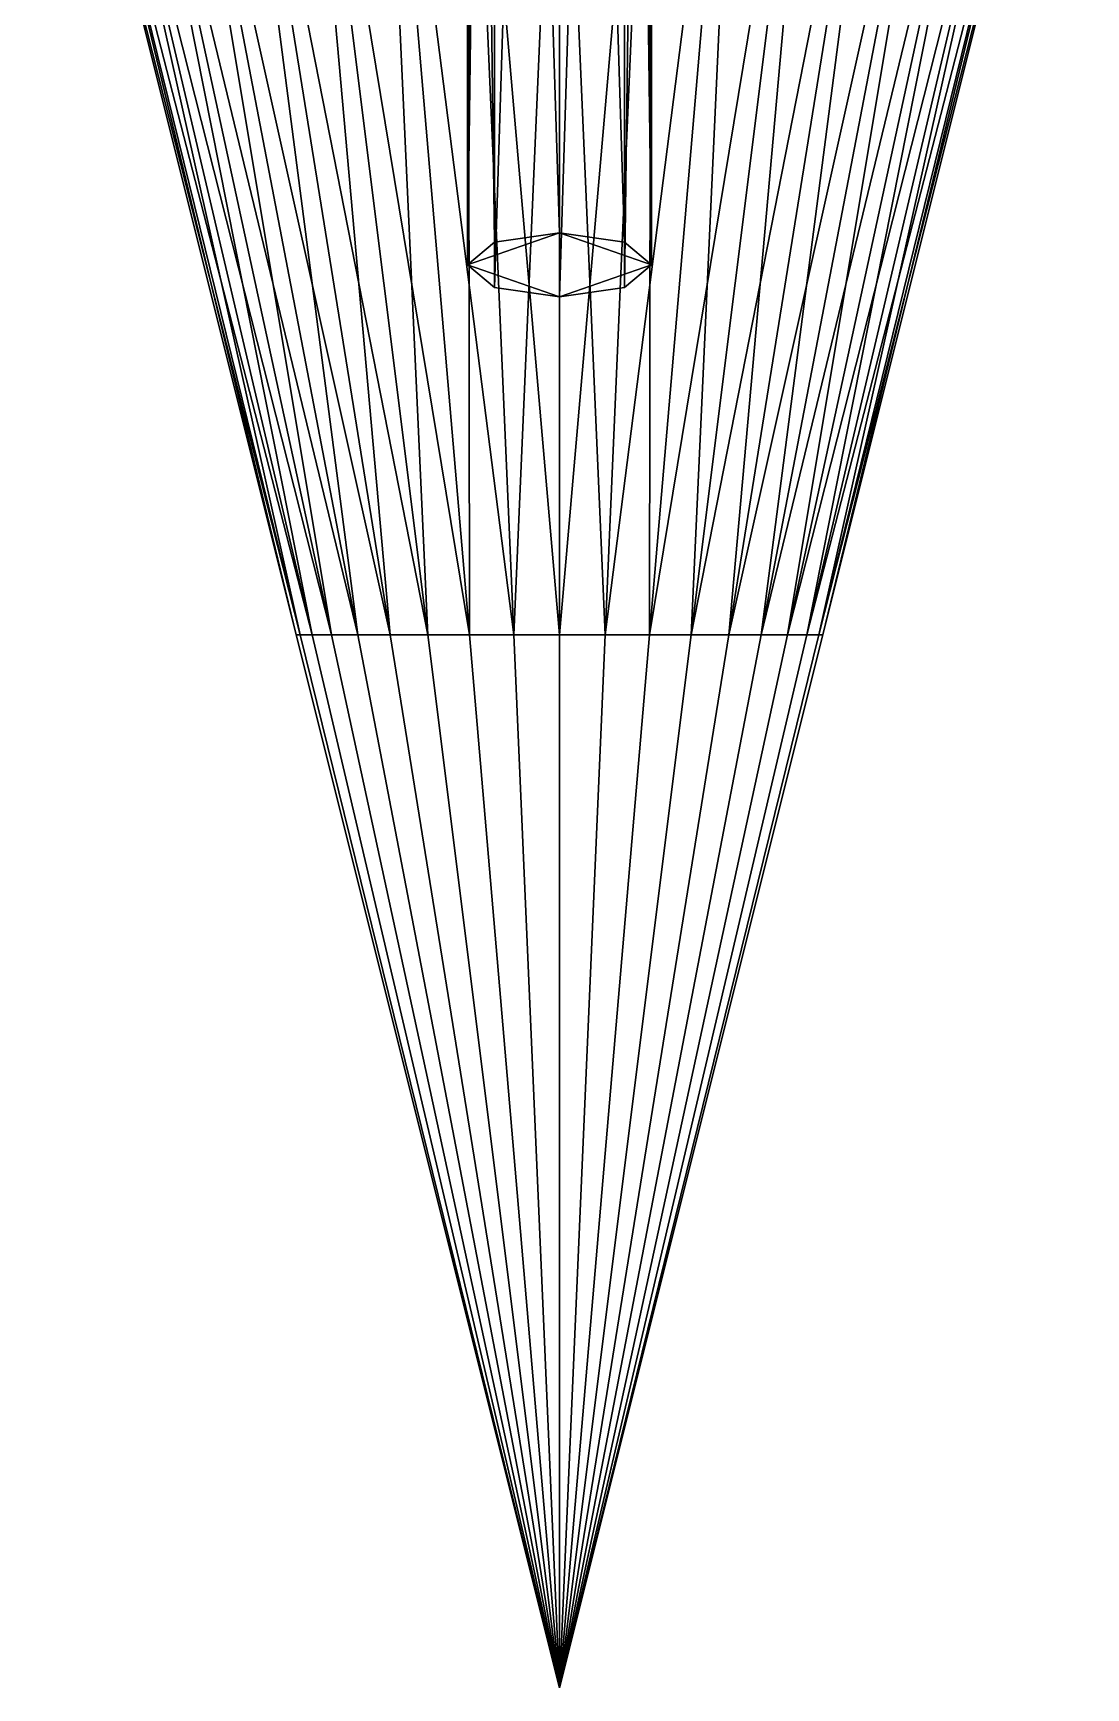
# Model space of a CAD drawing. Header units: metres. Extents: x -3.29 to 3.29, y -2.55 to 0.9.
# Drawn here: x -0.3 to 0.3, y -2.551 to -1.608 of the extents above; entities that cross this region are included whole.
import ezdxf

# ---------------------------------------------------------------- set-up
doc = ezdxf.new("R2010")
doc.units = ezdxf.units.M

msp = doc.modelspace()

# ---------------------------------------------------------------- linework, layer by layer
at = {"layer": 'Cone'}
for points in [[(-0.15, -1.951, 0), (-0.3, -1.351, 0), (-0.29544, -1.351, 0.03126)], [(-0.14772, -1.951, -0.01563), (-0.3, -1.351, 0), (-0.15, -1.951, 0)], [(-0.14772, -1.951, -0.01563), (-0.29544, -1.351, -0.03126), (-0.3, -1.351, 0)], [(-0.14772, -1.951, 0.01563), (-0.29544, -1.351, 0.03126), (-0.28191, -1.351, 0.06156)], [(-0.15, -1.951, 0), (-0.29544, -1.351, 0.03126), (-0.14772, -1.951, 0.01563)], [(-0.14095, -1.951, -0.03078), (-0.29544, -1.351, -0.03126), (-0.14772, -1.951, -0.01563)], [(-0.14095, -1.951, -0.03078), (-0.28191, -1.351, -0.06156), (-0.29544, -1.351, -0.03126)], [(-0.14095, -1.951, 0.03078), (-0.28191, -1.351, 0.06156), (-0.25981, -1.351, 0.09)], [(-0.14772, -1.951, 0.01563), (-0.28191, -1.351, 0.06156), (-0.14095, -1.951, 0.03078)], [(-0.1299, -1.951, -0.045), (-0.28191, -1.351, -0.06156), (-0.14095, -1.951, -0.03078)], [(-0.1299, -1.951, -0.045), (-0.25981, -1.351, -0.09), (-0.28191, -1.351, -0.06156)], [(-0.1299, -1.951, 0.045), (-0.25981, -1.351, 0.09), (-0.22981, -1.351, 0.1157)], [(-0.14095, -1.951, 0.03078), (-0.25981, -1.351, 0.09), (-0.1299, -1.951, 0.045)], [(-0.11491, -1.951, -0.05785), (-0.25981, -1.351, -0.09), (-0.1299, -1.951, -0.045)], [(-0.11491, -1.951, -0.05785), (-0.22981, -1.351, -0.1157), (-0.25981, -1.351, -0.09)], [(-0.11491, -1.951, 0.05785), (-0.22981, -1.351, 0.1157), (-0.19284, -1.351, 0.13789)], [(-0.1299, -1.951, 0.045), (-0.22981, -1.351, 0.1157), (-0.11491, -1.951, 0.05785)], [(-0.09642, -1.951, -0.06894), (-0.22981, -1.351, -0.1157), (-0.11491, -1.951, -0.05785)], [(-0.09642, -1.951, -0.06894), (-0.19284, -1.351, -0.13789), (-0.22981, -1.351, -0.1157)], [(-0.09642, -1.951, 0.06894), (-0.19284, -1.351, 0.13789), (-0.15, -1.351, 0.15588)], [(-0.11491, -1.951, 0.05785), (-0.19284, -1.351, 0.13789), (-0.09642, -1.951, 0.06894)], [(-0.075, -1.951, -0.07794), (-0.19284, -1.351, -0.13789), (-0.09642, -1.951, -0.06894)], [(-0.075, -1.951, -0.07794), (-0.15, -1.351, -0.15588), (-0.19284, -1.351, -0.13789)], [(-0.075, -1.951, 0.07794), (-0.15, -1.351, 0.15588), (-0.10261, -1.351, 0.16914)], [(-0.09642, -1.951, 0.06894), (-0.15, -1.351, 0.15588), (-0.075, -1.951, 0.07794)], [(-0.0513, -1.951, -0.08457), (-0.15, -1.351, -0.15588), (-0.075, -1.951, -0.07794)], [(-0.0513, -1.951, -0.08457), (-0.10261, -1.351, -0.16914), (-0.15, -1.351, -0.15588)], [(-0.0513, -1.951, 0.08457), (-0.10261, -1.351, 0.16914), (-0.05209, -1.351, 0.17727)], [(-0.075, -1.951, 0.07794), (-0.10261, -1.351, 0.16914), (-0.0513, -1.951, 0.08457)], [(-0.02605, -1.951, -0.08863), (-0.10261, -1.351, -0.16914), (-0.0513, -1.951, -0.08457)], [(-0.02605, -1.951, -0.08863), (-0.05209, -1.351, -0.17727), (-0.10261, -1.351, -0.16914)], [(-0.02605, -1.951, 0.08863), (-0.05209, -1.351, 0.17727), (0, -1.351, 0.18)], [(-0.0513, -1.951, 0.08457), (-0.05209, -1.351, 0.17727), (-0.02605, -1.951, 0.08863)], [(0, -1.951, -0.09), (-0.05209, -1.351, -0.17727), (-0.02605, -1.951, -0.08863)], [(0, -1.951, -0.09), (0, -1.351, -0.18), (-0.05209, -1.351, -0.17727)], [(-0.02605, -1.951, 0.08863), (0, -1.351, 0.18), (0, -1.951, 0.09)], [(0.02605, -1.951, -0.08863), (0, -1.351, -0.18), (0, -1.951, -0.09)], [(0.02605, -1.951, -0.08863), (0.05209, -1.351, -0.17727), (0, -1.351, -0.18)], [(0, -1.951, 0.09), (0.05209, -1.351, 0.17727), (0.02605, -1.951, 0.08863)], [(0, -1.951, 0.09), (0, -1.351, 0.18), (0.05209, -1.351, 0.17727)], [(0.0513, -1.951, -0.08457), (0.05209, -1.351, -0.17727), (0.02605, -1.951, -0.08863)], [(0.02605, -1.951, 0.08863), (0.10261, -1.351, 0.16914), (0.0513, -1.951, 0.08457)], [(0.02605, -1.951, 0.08863), (0.05209, -1.351, 0.17727), (0.10261, -1.351, 0.16914)], [(0.0513, -1.951, -0.08457), (0.10261, -1.351, -0.16914), (0.05209, -1.351, -0.17727)], [(0.075, -1.951, -0.07794), (0.10261, -1.351, -0.16914), (0.0513, -1.951, -0.08457)], [(0.0513, -1.951, 0.08457), (0.15, -1.351, 0.15588), (0.075, -1.951, 0.07794)], [(0.0513, -1.951, 0.08457), (0.10261, -1.351, 0.16914), (0.15, -1.351, 0.15588)], [(0.075, -1.951, -0.07794), (0.15, -1.351, -0.15588), (0.10261, -1.351, -0.16914)], [(0.09642, -1.951, -0.06894), (0.15, -1.351, -0.15588), (0.075, -1.951, -0.07794)], [(0.075, -1.951, 0.07794), (0.19284, -1.351, 0.13789), (0.09642, -1.951, 0.06894)], [(0.075, -1.951, 0.07794), (0.15, -1.351, 0.15588), (0.19284, -1.351, 0.13789)], [(0.09642, -1.951, -0.06894), (0.19284, -1.351, -0.13789), (0.15, -1.351, -0.15588)], [(0.11491, -1.951, -0.05785), (0.19284, -1.351, -0.13789), (0.09642, -1.951, -0.06894)], [(0.09642, -1.951, 0.06894), (0.22981, -1.351, 0.1157), (0.11491, -1.951, 0.05785)], [(0.09642, -1.951, 0.06894), (0.19284, -1.351, 0.13789), (0.22981, -1.351, 0.1157)], [(0.11491, -1.951, -0.05785), (0.22981, -1.351, -0.1157), (0.19284, -1.351, -0.13789)], [(0.1299, -1.951, -0.045), (0.22981, -1.351, -0.1157), (0.11491, -1.951, -0.05785)], [(0.11491, -1.951, 0.05785), (0.25981, -1.351, 0.09), (0.1299, -1.951, 0.045)], [(0.11491, -1.951, 0.05785), (0.22981, -1.351, 0.1157), (0.25981, -1.351, 0.09)], [(0.1299, -1.951, -0.045), (0.25981, -1.351, -0.09), (0.22981, -1.351, -0.1157)], [(0.14095, -1.951, -0.03078), (0.25981, -1.351, -0.09), (0.1299, -1.951, -0.045)], [(0.1299, -1.951, 0.045), (0.28191, -1.351, 0.06156), (0.14095, -1.951, 0.03078)], [(0.1299, -1.951, 0.045), (0.25981, -1.351, 0.09), (0.28191, -1.351, 0.06156)], [(0.14095, -1.951, -0.03078), (0.28191, -1.351, -0.06156), (0.25981, -1.351, -0.09)], [(0.14772, -1.951, -0.01563), (0.28191, -1.351, -0.06156), (0.14095, -1.951, -0.03078)], [(0.14095, -1.951, 0.03078), (0.29544, -1.351, 0.03126), (0.14772, -1.951, 0.01563)], [(0.14095, -1.951, 0.03078), (0.28191, -1.351, 0.06156), (0.29544, -1.351, 0.03126)], [(0.14772, -1.951, -0.01563), (0.29544, -1.351, -0.03126), (0.28191, -1.351, -0.06156)], [(0.15, -1.951, 0), (0.29544, -1.351, -0.03126), (0.14772, -1.951, -0.01563)], [(0.14772, -1.951, 0.01563), (0.3, -1.351, 0), (0.15, -1.951, 0)], [(0.14772, -1.951, 0.01563), (0.29544, -1.351, 0.03126), (0.3, -1.351, 0)], [(0.15, -1.951, 0), (0.3, -1.351, 0), (0.29544, -1.351, -0.03126)], [(0, -2.551, 0), (-0.15, -1.951, 0), (-0.14772, -1.951, 0.01563)], [(0, -2.551, 0), (-0.15, -1.951, 0), (0, -2.551, 0)], [(0, -2.551, 0), (-0.14772, -1.951, -0.01563), (-0.15, -1.951, 0)], [(0, -2.551, 0), (-0.14772, -1.951, 0.01563), (-0.14095, -1.951, 0.03078)], [(0, -2.551, 0), (-0.14772, -1.951, 0.01563), (0, -2.551, 0)], [(0, -2.551, 0), (-0.14772, -1.951, -0.01563), (0, -2.551, 0)], [(0, -2.551, 0), (-0.14095, -1.951, -0.03078), (-0.14772, -1.951, -0.01563)], [(0, -2.551, 0), (-0.14095, -1.951, 0.03078), (-0.1299, -1.951, 0.045)], [(0, -2.551, 0), (-0.14095, -1.951, 0.03078), (0, -2.551, 0)], [(0, -2.551, 0), (-0.14095, -1.951, -0.03078), (0, -2.551, 0)], [(0, -2.551, 0), (-0.1299, -1.951, -0.045), (-0.14095, -1.951, -0.03078)], [(0, -2.551, 0), (-0.1299, -1.951, 0.045), (-0.11491, -1.951, 0.05785)], [(0, -2.551, 0), (-0.1299, -1.951, 0.045), (0, -2.551, 0)], [(0, -2.551, 0), (-0.1299, -1.951, -0.045), (0, -2.551, 0)], [(0, -2.551, 0), (-0.11491, -1.951, -0.05785), (-0.1299, -1.951, -0.045)], [(0, -2.551, 0), (-0.11491, -1.951, 0.05785), (-0.09642, -1.951, 0.06894)], [(0, -2.551, 0), (-0.11491, -1.951, 0.05785), (0, -2.551, 0)], [(0, -2.551, 0), (-0.11491, -1.951, -0.05785), (0, -2.551, 0)], [(0, -2.551, 0), (-0.09642, -1.951, -0.06894), (-0.11491, -1.951, -0.05785)], [(0, -2.551, 0), (-0.09642, -1.951, 0.06894), (-0.075, -1.951, 0.07794)], [(0, -2.551, 0), (-0.09642, -1.951, 0.06894), (0, -2.551, 0)], [(0, -2.551, 0), (-0.09642, -1.951, -0.06894), (0, -2.551, 0)], [(0, -2.551, 0), (-0.075, -1.951, -0.07794), (-0.09642, -1.951, -0.06894)], [(0, -2.551, 0), (-0.075, -1.951, 0.07794), (-0.0513, -1.951, 0.08457)], [(0, -2.551, 0), (-0.075, -1.951, 0.07794), (0, -2.551, 0)], [(0, -2.551, 0), (-0.075, -1.951, -0.07794), (0, -2.551, 0)], [(0, -2.551, 0), (-0.0513, -1.951, -0.08457), (-0.075, -1.951, -0.07794)], [(0, -2.551, 0), (-0.0513, -1.951, 0.08457), (-0.02605, -1.951, 0.08863)], [(0, -2.551, 0), (-0.0513, -1.951, 0.08457), (0, -2.551, 0)], [(0, -2.551, 0), (-0.0513, -1.951, -0.08457), (0, -2.551, 0)], [(0, -2.551, 0), (-0.02605, -1.951, -0.08863), (-0.0513, -1.951, -0.08457)], [(0, -2.551, 0), (-0.02605, -1.951, 0.08863), (0, -1.951, 0.09)], [(0, -2.551, 0), (-0.02605, -1.951, 0.08863), (0, -2.551, 0)], [(0, -2.551, 0), (-0.02605, -1.951, -0.08863), (0, -2.551, 0)], [(0, -2.551, 0), (0, -1.951, -0.09), (-0.02605, -1.951, -0.08863)], [(0, -2.551, 0), (0, -1.951, 0.09), (0, -2.551, 0)], [(0, -2.551, 0), (0, -1.951, -0.09), (0, -2.551, 0)], [(0, -2.551, 0), (0.02605, -1.951, -0.08863), (0, -1.951, -0.09)], [(0, -2.551, 0), (0.02605, -1.951, -0.08863), (0, -2.551, 0)], [(0, -2.551, 0), (0.0513, -1.951, -0.08457), (0.02605, -1.951, -0.08863)], [(0, -2.551, 0), (0.0513, -1.951, -0.08457), (0, -2.551, 0)], [(0, -2.551, 0), (0.075, -1.951, -0.07794), (0.0513, -1.951, -0.08457)], [(0, -2.551, 0), (0.075, -1.951, -0.07794), (0, -2.551, 0)], [(0, -2.551, 0), (0.09642, -1.951, -0.06894), (0.075, -1.951, -0.07794)], [(0, -2.551, 0), (0.09642, -1.951, -0.06894), (0, -2.551, 0)], [(0, -2.551, 0), (0.11491, -1.951, -0.05785), (0.09642, -1.951, -0.06894)], [(0, -2.551, 0), (0.11491, -1.951, -0.05785), (0, -2.551, 0)], [(0, -2.551, 0), (0.1299, -1.951, -0.045), (0.11491, -1.951, -0.05785)], [(0, -2.551, 0), (0.1299, -1.951, -0.045), (0, -2.551, 0)], [(0, -2.551, 0), (0.14095, -1.951, -0.03078), (0.1299, -1.951, -0.045)], [(0, -2.551, 0), (0.14095, -1.951, -0.03078), (0, -2.551, 0)], [(0, -2.551, 0), (0.14772, -1.951, -0.01563), (0.14095, -1.951, -0.03078)], [(0, -2.551, 0), (0.14772, -1.951, -0.01563), (0, -2.551, 0)], [(0, -2.551, 0), (0.15, -1.951, 0), (0.14772, -1.951, -0.01563)], [(0, -2.551, 0), (0.15, -1.951, 0), (0, -2.551, 0)], [(0, -2.551, 0), (0.14772, -1.951, 0.01563), (0.15, -1.951, 0)], [(0, -2.551, 0), (0.14772, -1.951, 0.01563), (0, -2.551, 0)], [(0, -2.551, 0), (0.14095, -1.951, 0.03078), (0.14772, -1.951, 0.01563)], [(0, -2.551, 0), (0.14095, -1.951, 0.03078), (0, -2.551, 0)], [(0, -2.551, 0), (0.1299, -1.951, 0.045), (0.14095, -1.951, 0.03078)], [(0, -2.551, 0), (0.1299, -1.951, 0.045), (0, -2.551, 0)], [(0, -2.551, 0), (0.11491, -1.951, 0.05785), (0.1299, -1.951, 0.045)], [(0, -2.551, 0), (0.11491, -1.951, 0.05785), (0, -2.551, 0)], [(0, -2.551, 0), (0.09642, -1.951, 0.06894), (0.11491, -1.951, 0.05785)], [(0, -2.551, 0), (0.09642, -1.951, 0.06894), (0, -2.551, 0)], [(0, -2.551, 0), (0.075, -1.951, 0.07794), (0.09642, -1.951, 0.06894)], [(0, -2.551, 0), (0.075, -1.951, 0.07794), (0, -2.551, 0)], [(0, -2.551, 0), (0.0513, -1.951, 0.08457), (0.075, -1.951, 0.07794)], [(0, -2.551, 0), (0.0513, -1.951, 0.08457), (0, -2.551, 0)], [(0, -2.551, 0), (0.02605, -1.951, 0.08863), (0.0513, -1.951, 0.08457)], [(0, -2.551, 0), (0.02605, -1.951, 0.08863), (0, -2.551, 0)], [(0, -2.551, 0), (0, -1.951, 0.09), (0.02605, -1.951, 0.08863)]]:
    msp.add_3dface(points, dxfattribs=at)
at = {"layer": 'Prism 2'}
for points in [[(-0.03712, -1.7272, -0.03575), (-0.03712, -0.54543, 0.17262), (-0.0525, -0.55832, 0.24574)], [(0, -1.72186, -0.06604), (0, -0.54009, 0.14234), (-0.03712, -0.54543, 0.17262)], [(0, -1.72186, -0.06604), (-0.03712, -0.54543, 0.17262), (-0.03712, -1.7272, -0.03575)], [(0.03712, -1.7272, -0.03575), (0, -0.54009, 0.14234), (0, -1.72186, -0.06604)], [(0.03712, -1.7272, -0.03575), (0.03712, -0.54543, 0.17262), (0, -0.54009, 0.14234)], [(0.0525, -1.74009, 0.03736), (0.03712, -0.54543, 0.17262), (0.03712, -1.7272, -0.03575)], [(0.0525, -1.74009, 0.03736), (0.0525, -0.55832, 0.24574), (0.03712, -0.54543, 0.17262)], [(-0.0525, -1.74009, 0.03736), (-0.0525, -0.55832, 0.24574), (-0.03712, -0.57122, 0.31886)], [(-0.03712, -1.7272, -0.03575), (-0.0525, -0.55832, 0.24574), (-0.0525, -1.74009, 0.03736)], [(0.03712, -1.75298, 0.11048), (0.0525, -0.55832, 0.24574), (0.0525, -1.74009, 0.03736)], [(0.03712, -1.75298, 0.11048), (0.03712, -0.57122, 0.31886), (0.0525, -0.55832, 0.24574)], [(-0.0525, -1.74009, 0.03736), (-0.03712, -0.57122, 0.31886), (-0.03712, -1.75298, 0.11048)], [(-0.03712, -1.75298, 0.11048), (-0.03712, -0.57122, 0.31886), (0, -0.57656, 0.34915)], [(0, -1.75832, 0.14077), (0.03712, -0.57122, 0.31886), (0.03712, -1.75298, 0.11048)], [(0, -1.75832, 0.14077), (0, -0.57656, 0.34915), (0.03712, -0.57122, 0.31886)], [(-0.03712, -1.75298, 0.11048), (0, -0.57656, 0.34915), (0, -1.75832, 0.14077)], [(0, -1.72186, -0.06604), (-0.03712, -1.7272, -0.03575), (-0.0525, -1.74009, 0.03736)], [(-0.0525, -1.74009, 0.03736), (0, -1.75832, 0.14077), (0, -1.72186, -0.06604)], [(0, -1.72186, -0.06604), (0, -1.75832, 0.14077), (0.0525, -1.74009, 0.03736)], [(0, -1.72186, -0.06604), (0.0525, -1.74009, 0.03736), (0.03712, -1.7272, -0.03575)], [(-0.0525, -1.74009, 0.03736), (-0.03712, -1.75298, 0.11048), (0, -1.75832, 0.14077)], [(0, -1.75832, 0.14077), (0.03712, -1.75298, 0.11048), (0.0525, -1.74009, 0.03736)]]:
    msp.add_3dface(points, dxfattribs=at)

doc.saveas('drawing.dxf')
